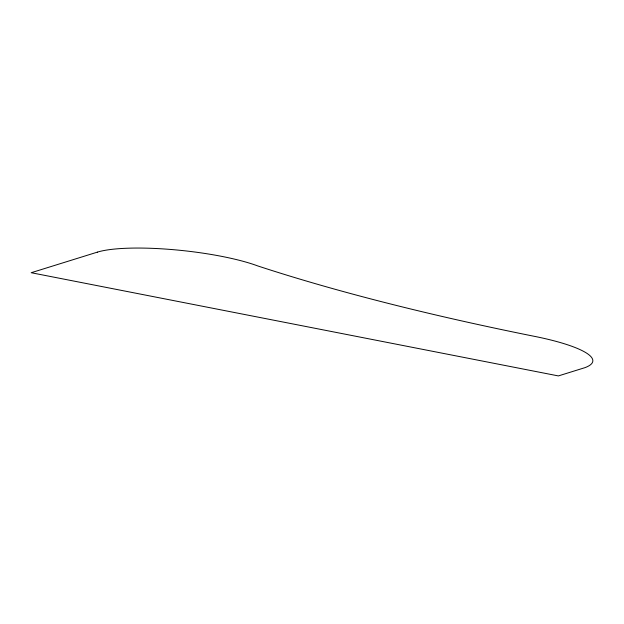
<?xml version="1.0" encoding="UTF-8"?>
<svg xmlns="http://www.w3.org/2000/svg" width="624" height="624" viewBox="0 0 624 624"><rect width="100%" height="100%" fill="white"/><g stroke="black" fill="none" stroke-linecap="round" stroke-linejoin="round"><path stroke-width="0.94" d="M97.344 252.143L31.2 272.719L558.379 375.921L584.836 367.692A105.214 20.257 6.2 0 0 537.155 336.89A893.584 172.037 6.2 0 1 257.696 265.91A94.091 18.112 6.2 0 0 97.344 252.143"/></g></svg>
